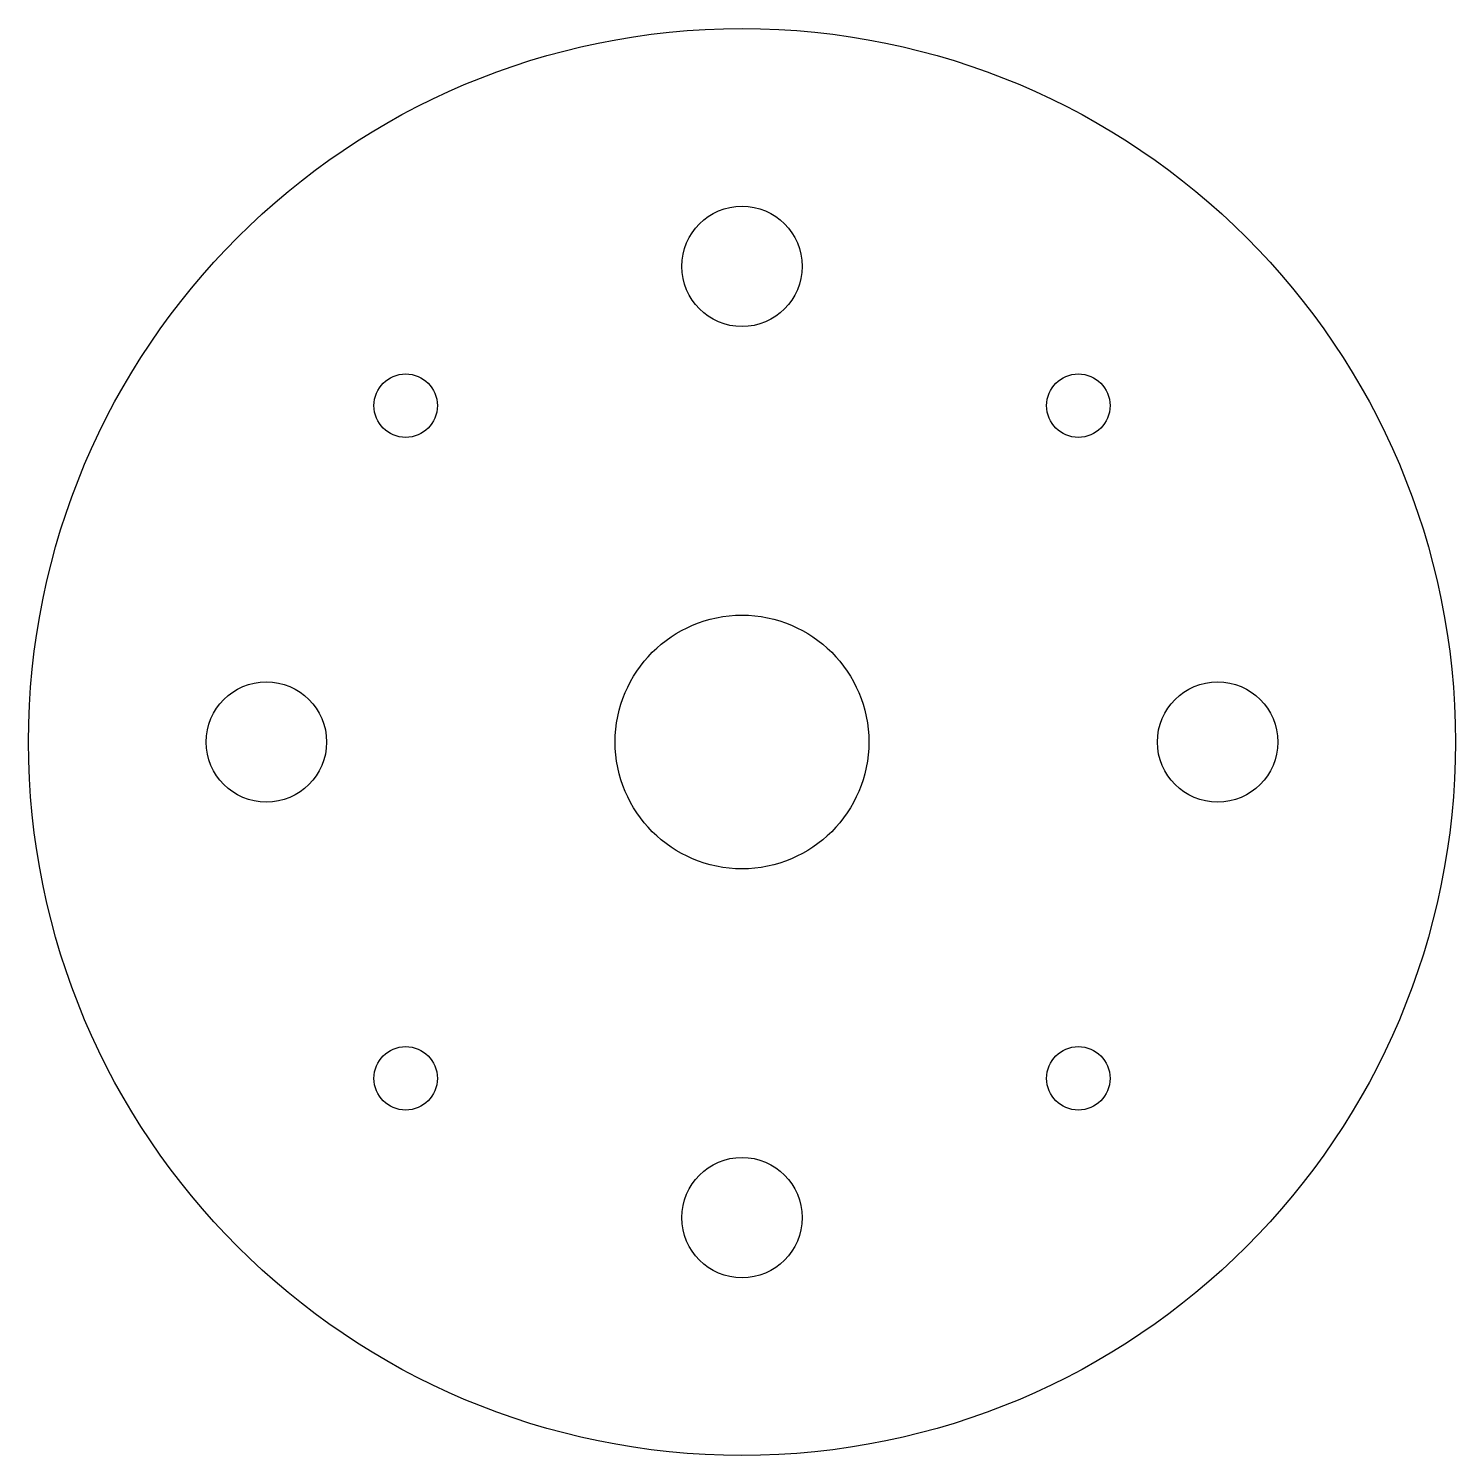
# Model space of a CAD drawing. Header units: millimetres. Extents: x -22.5 to 22.5, y -22.5 to 22.5.
import ezdxf

# ---------------------------------------------------------------- set-up
doc = ezdxf.new("R2010")
doc.units = ezdxf.units.MM

msp = doc.modelspace()

# ---------------------------------------------------------------- linework, layer by layer
at = {"color": 7, "linetype": 'Continuous', "lineweight": 25}
for centre, radius in [((0, 0), 22.5), ((0, 15), 1.899), ((-10.607, 10.607), 1), ((10.607, 10.607), 1), ((0, 0), 4), ((-15, 0), 1.899), ((15, 0), 1.899), ((-10.607, -10.607), 1), ((10.607, -10.607), 1), ((0, -15), 1.899)]:
    msp.add_circle(centre, radius, dxfattribs=at)

doc.saveas('drawing.dxf')
